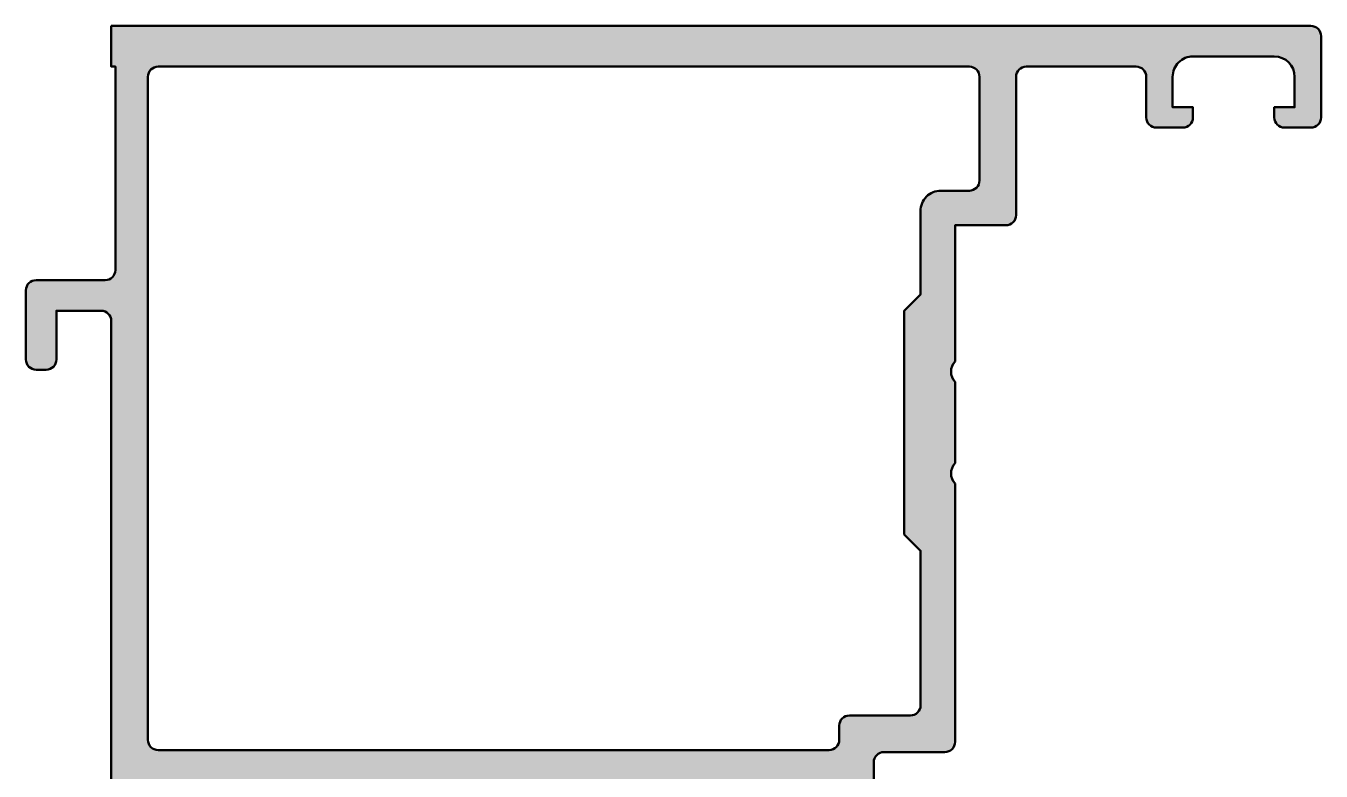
# Model space of a CAD drawing. Extents: x -4.5 to 60, y -87.2 to 0.
# Drawn here: x -3.7 to 60, y -36.6 to 0 of the extents above; entities that cross this region are included whole.
import ezdxf

# ---------------------------------------------------------------- set-up
doc = ezdxf.new("R2010")
doc.units = 0
doc.layers.add('0S-Alu contour', color=7, linetype='Continuous', lineweight=50)
doc.layers.add('0S-Alu hatch', color=252, linetype='Continuous', lineweight=25)

# ---------------------------------------------------------------- blocks, each defined once
blk = doc.blocks.new('438370__1B727FAA_4828_47C8_94F1_CC97D6DBA15C_')
at = {"layer": '0S-Alu hatch'}
h = blk.add_hatch(color=256, dxfattribs=at)
edge = h.paths.add_edge_path()
edge.add_line((0.5, 0), (0.500450681694133, -1.999666455744744))
edge.add_line((0.500450681694133, -1.999666455744744), (0.7004506816941359, -1.999666455744744))
edge.add_line((0.7004506816941359, -1.999666455744744), (0.7003712279145802, -12.00000397255492))
edge.add_ellipse((0.2003712279303613, -11.99999999999964), major_axis=(-0.5000000000000027, 0), ratio=1, start_angle=90, end_angle=179.9995447792928, ccw=False)
edge.add_line((0.2003712279303613, -12.49999999999964), (-3.200002793002006, -12.49999999999964))
edge.add_arc((-3.200002793002006, -12.99999999999966), 0.5000000000000142, 90, 180)
edge.add_line((-3.70000279300202, -12.99999999999966), (-3.700002793002028, -16.39999999999965))
edge.add_arc((-3.200002793002028, -16.39999999999965), 0.5, 180, 270)
edge.add_line((-3.200002793002028, -16.89999999999965), (-2.70000279300202, -16.89999999999965))
edge.add_arc((-2.700002793002028, -16.39999999999965), 0.5, 270.0000000000008, 360)
edge.add_line((-2.200002793002028, -16.39999999999965), (-2.200002793002028, -13.99999999999966))
edge.add_line((-2.200002793002028, -13.99999999999966), (0, -13.99999999999966))
edge.add_ellipse((0, -14.49999999999966), major_axis=(-0.5, 0), ratio=1, start_angle=180, end_angle=270, ccw=False)
edge.add_line((0.5, -14.49999999999966), (0.5, -37.50000047048148))
edge.add_ellipse((0.4211635534569567, -37.76752106247459), major_axis=(-0.2788950563274337, 0), ratio=1, start_angle=178.8354106258825, end_angle=253.58012358050792, ccw=False)
edge.add_line((0.7000010000000004, -37.77318947047306), (0.7000010000000004, -38.22678347047296))
edge.add_ellipse((0.4211329043568384, -38.23244412995002), major_axis=(-0.2789255417371462, 0), ratio=1, start_angle=106.42459455535351, end_angle=181.1628700728881, ccw=False)
edge.add_line((0.5, -38.49998747047297), (0.5, -40.37999847048146))
edge.add_arc((0.8000000000000113, -40.37999847048146), 0.3000000000000114, 180, 270.0000000000013)
edge.add_line((0.8000000000000184, -40.67999847048147), (1.779974319042793, -40.67999847048146))
edge.add_arc((1.779974319042786, -40.37999847048145), 0.3000000000000114, 270.0000000000013, 360)
edge.add_line((2.079974319042797, -40.37999847048145), (2.07997431904279, -37.62000047048147))
edge.add_ellipse((2.199974319042787, -37.62000047048147), major_axis=(-0.1199999999999957, 0), ratio=1, start_angle=270, end_angle=360, ccw=False)
edge.add_line((2.199974319042787, -37.50000047048147), (6.5, -37.50000047048146))
edge.add_ellipse((6.5, -38.00000047048146), major_axis=(-0.5, 0), ratio=1, start_angle=180, end_angle=270, ccw=False)
edge.add_line((7, -38.00000047048146), (7, -38.70000047048144))
edge.add_line((7, -38.70000047048144), (5.618504542377642, -41.09282079350902))
edge.add_arc((5.73811978464829, -41.16188068583316), 0.1381197846482851, 149.9999999999973, 275.622577550796)
edge.add_arc((5.261776758826158, -36.32339160863387), 4.999999999999776, 275.6225775507942, 342.25158364393)
edge.add_ellipse((10.49999999999996, -38.00000047048166), major_axis=(-0.500000000000208, 0), ratio=1, start_angle=270, end_angle=342.25158364393064, ccw=False)
edge.add_line((10.49999999999996, -37.50000047048145), (27.99999999999999, -37.50000047048145))
edge.add_ellipse((27.99999999999999, -38.00000047048143), major_axis=(-0.4999999999999787, 0), ratio=1, start_angle=197.7484163560703, end_angle=270, ccw=False)
edge.add_arc((33.2382232411738, -36.32339160863363), 5.000000000000027, 197.7484163560699, 264.3774224492063)
edge.add_arc((32.76188021535169, -41.16188068583316), 0.1381197846483095, 264.3774224492052, 389.9999999999993)
edge.add_line((32.88149545762236, -41.092820793509), (31.49999999999999, -38.70000047048146))
edge.add_line((31.49999999999999, -38.70000047048146), (31.5, -38.00000047048146))
edge.add_ellipse((31.99999999999999, -38.00000047048146), major_axis=(-0.4999999999999858, 0), ratio=1, start_angle=270, end_angle=360, ccw=False)
edge.add_line((31.99999999999999, -37.50000047048148), (36.30002568095721, -37.50000047048148))
edge.add_ellipse((36.30002568095721, -37.62000047048147), major_axis=(-0.1199999999999974, 0), ratio=1, start_angle=180, end_angle=270.0000000000034, ccw=False)
edge.add_line((36.42002568095721, -37.62000047048147), (36.42002568095721, -40.37999847048147))
edge.add_arc((36.72002568095722, -40.37999847048147), 0.3000000000000043, 180, 270.0000000000027)
edge.add_line((36.72002568095723, -40.67999847048147), (37.7, -40.67999847048146))
edge.add_arc((37.7, -40.37999847048147), 0.2999999999999971, 270.0000000000013, 360)
edge.add_line((37.99999999999999, -40.37999847048147), (37.99999999999999, -38.49998747047295))
edge.add_ellipse((38.07886709564316, -38.23244412995002), major_axis=(-0.2789255417371423, 0), ratio=1, start_angle=-1.162870072879116, end_angle=73.57540544464621, ccw=False)
edge.add_line((37.79999899999999, -38.226783470473), (37.799999, -37.77318947047308))
edge.add_ellipse((38.07883644654307, -37.76752106247458), major_axis=(-0.2788950563274546, 0), ratio=1, start_angle=-73.58012358050439, end_angle=1.1645893741231816, ccw=False)
edge.add_line((38, -37.50000047048145), (38, -36.19999999999984))
edge.add_ellipse((38.4999999999999, -36.19999999999984), major_axis=(-0.4999999999999006, 0), ratio=1, start_angle=269.9999999999992, end_angle=360, ccw=False)
edge.add_line((38.49999999999991, -35.69999999999994), (41.49999999999998, -35.70000000000005))
edge.add_arc((41.5, -35.20000000000005), 0.5, 269.9999999999984, 360)
edge.add_line((42, -35.20000000000005), (42, -22.49999999999989))
edge.add_ellipse((42.52502695399255, -21.99999999999989), major_axis=(-0.7250195186467027, 0), ratio=1, start_angle=-43.60134995159717, end_angle=43.601349951597285, ccw=False)
edge.add_line((42, -21.49999999999989), (42, -17.5))
edge.add_ellipse((42.52502695399255, -17), major_axis=(-0.7250195186467027, 0), ratio=1, start_angle=-43.60134995159717, end_angle=43.601349951597285, ccw=False)
edge.add_line((42, -16.5), (42, -9.800000000000068))
edge.add_line((42, -9.800000000000068), (44.50000000000003, -9.799999999999969))
edge.add_arc((44.50000000000001, -9.299999999999969), 0.5, 270.0000000000025, 360)
edge.add_line((45.00000000000001, -9.299999999999981), (45.00000000000015, -2.500000000000056))
edge.add_ellipse((45.50000000000008, -2.500000000000056), major_axis=(-0.4999999999999361, 0), ratio=1, start_angle=270.00000000000244, end_angle=360, ccw=False)
edge.add_line((45.50000000000006, -2.000000000000113), (50.89999999999987, -1.999999999999872))
edge.add_ellipse((50.89999999999989, -2.499999999999957), major_axis=(-0.5000000000000853, 0), ratio=1, start_angle=180, end_angle=270.00000000000244, ccw=False)
edge.add_line((51.39999999999997, -2.499999999999943), (51.39999999999997, -4.499999999999943))
edge.add_arc((51.8999999999999, -4.499999999999943), 0.499999999999929, 180, 269.9999999999902)
edge.add_line((51.89999999999981, -4.999999999999872), (53.19999999999989, -5.000000000000099))
edge.add_arc((53.19999999999997, -4.500000000000028), 0.500000000000071, 269.9999999999902, 360)
edge.add_line((53.70000000000004, -4.500000000000028), (53.70000000000004, -4))
edge.add_line((53.70000000000004, -4), (52.70000000000005, -3.999999999999872))
edge.add_line((52.70000000000005, -3.999999999999872), (52.69999999999996, -2.499999999999943))
edge.add_ellipse((53.69999999999985, -2.499999999999886), major_axis=(-0.9999999999998863, 0), ratio=1, start_angle=269.9999999999996, end_angle=360, ccw=False)
edge.add_line((53.69999999999986, -1.5), (57.70000000000013, -1.500000000000042))
edge.add_ellipse((57.70000000000012, -2.499999999999985), major_axis=(-0.999999999999943, 0), ratio=1, start_angle=180, end_angle=269.9999999999996, ccw=False)
edge.add_line((58.70000000000007, -2.499999999999971), (58.70000000000009, -4.000000000000085))
edge.add_line((58.70000000000009, -4.000000000000085), (57.70000000000005, -4))
edge.add_line((57.70000000000005, -4), (57.70000000000004, -4.499999999999971))
edge.add_arc((58.20000000000006, -4.499999999999985), 0.5000000000000142, 180, 269.9999999999951)
edge.add_line((58.20000000000002, -5), (59.49999999999979, -5.000000000000113))
edge.add_arc((59.49999999999984, -4.499999999999943), 0.5000000000001706, 269.9999999999951, 360)
edge.add_line((60, -4.499999999999943), (60, -0.5))
edge.add_arc((59.5, -0.5), 0.5, 0, 90)
edge.add_line((59.5, 0), (0.5, 0))
edge = h.paths.add_edge_path()
edge.add_ellipse((2.80012443688907, -2.499991132928627), major_axis=(-0.4999999999999975, 0), ratio=1, start_angle=269.9999872669839, end_angle=359.99942502417446, ccw=False)
edge.add_line((2.800124548005598, -1.999991132928641), (42.70000011111657, -2.000000000000014))
edge.add_ellipse((42.70000000000004, -2.5), major_axis=(-0.4999999999999982, 0), ratio=1, start_angle=180, end_angle=269.99998726698306, ccw=False)
edge.add_line((43.20000000000002, -2.5), (43.20000000000005, -7.600000000000022))
edge.add_ellipse((42.69999999999994, -7.600000000000022), major_axis=(-0.5000000000001137, 0), ratio=1, start_angle=89.99999999999511, end_angle=180, ccw=False)
edge.add_line((42.69999999999989, -8.100000000000136), (41.29999999999999, -8.100000000000023))
edge.add_arc((41.29999999999991, -9.099999999999964), 0.999999999999943, 89.99999999999594, 180)
edge.add_line((40.29999999999997, -9.099999999999994), (40.30000000000007, -13.19999999999993))
edge.add_line((40.30000000000007, -13.19999999999993), (39.5, -14.0000000000001))
edge.add_line((39.5, -14.0000000000001), (39.49999999999999, -25))
edge.add_line((39.49999999999999, -25), (40.29999999999994, -25.80000000000007))
edge.add_line((40.29999999999994, -25.80000000000007), (40.29999999999995, -33.40000000000025))
edge.add_ellipse((39.80000000000011, -33.40000000000025), major_axis=(-0.4999999999998437, 0), ratio=1, start_angle=90, end_angle=180, ccw=False)
edge.add_line((39.80000000000011, -33.90000000000009), (36.7999999999999, -33.9000000000001))
edge.add_arc((36.79999999999991, -34.40000000000005), 0.4999999999999503, 90.00000000000081, 180)
edge.add_line((36.29999999999995, -34.40000000000022), (36.3000000000002, -35.09999999999979))
edge.add_ellipse((35.80000000000008, -35.09999999999979), major_axis=(-0.5000000000001137, 0), ratio=1, start_angle=90, end_angle=180, ccw=False)
edge.add_line((35.80000000000008, -35.5999999999999), (2.799797288570076, -35.60000000000002))
edge.add_ellipse((2.799797288570076, -35.10000000000002), major_axis=(-0.5, 0), ratio=1, start_angle=-0.0005749758254864901, end_angle=90, ccw=False)
edge.add_line((2.299797288595257, -35.09999498238915), (2.300124436914252, -2.499986115317994))
at = {"layer": '0S-Alu contour', "color": 7}
for points in [[(0.5, 0), (0.500450681694133, -1.999666455744744), (0.7004506816941359, -1.999666455744744), (0.7003712279145802, -12.00000397255492)], [(59.5, 0), (0.5, 0)], [(60, -4.499999999999943), (60, -0.5)], [(53.69999999999986, -1.5), (57.70000000000013, -1.500000000000042)], [(2.299797288595257, -35.09999498238915), (2.300124436914252, -2.499986115317994)], [(2.800124548005598, -1.999991132928641), (42.70000011111657, -2.000000000000014)], [(43.20000000000002, -2.5), (43.20000000000005, -7.600000000000022)], [(45.00000000000001, -9.299999999999981), (45.00000000000015, -2.500000000000056)], [(45.50000000000006, -2.000000000000113), (50.89999999999987, -1.999999999999872)], [(51.39999999999997, -2.499999999999943), (51.39999999999997, -4.499999999999943)], [(53.70000000000004, -4.500000000000028), (53.70000000000004, -4), (52.70000000000005, -3.999999999999872), (52.69999999999996, -2.499999999999943)], [(58.70000000000007, -2.499999999999971), (58.70000000000009, -4.000000000000085), (57.70000000000005, -4), (57.70000000000004, -4.499999999999971)], [(51.89999999999981, -4.999999999999872), (53.19999999999989, -5.000000000000099)], [(58.20000000000002, -5), (59.49999999999979, -5.000000000000113)], [(42.69999999999989, -8.100000000000136), (41.29999999999999, -8.100000000000023)], [(40.29999999999997, -9.099999999999994), (40.30000000000007, -13.19999999999993), (39.5, -14.0000000000001), (39.49999999999999, -25), (40.29999999999994, -25.80000000000007), (40.29999999999995, -33.40000000000025)], [(42, -16.5), (42, -9.800000000000068), (44.50000000000003, -9.799999999999969)], [(0.2003712279303613, -12.49999999999964), (-3.200002793002006, -12.49999999999964)], [(-3.70000279300202, -12.99999999999966), (-3.700002793002028, -16.39999999999965)], [(-2.200002793002028, -16.39999999999965), (-2.200002793002028, -13.99999999999966), (0, -13.99999999999966)], [(0.5, -14.49999999999966), (0.5, -37.50000047048148)], [(-3.200002793002028, -16.89999999999965), (-2.70000279300202, -16.89999999999965)], [(42, -21.49999999999989), (42, -17.5)], [(42, -35.20000000000005), (42, -22.49999999999989)], [(39.80000000000011, -33.90000000000009), (36.7999999999999, -33.9000000000001)], [(36.29999999999995, -34.40000000000022), (36.3000000000002, -35.09999999999979)], [(35.80000000000008, -35.5999999999999), (2.799797288570076, -35.60000000000002)], [(38, -37.50000047048145), (38, -36.19999999999984)], [(38.49999999999991, -35.69999999999994), (41.49999999999998, -35.70000000000005)], [(2.199974319042787, -37.50000047048147), (6.5, -37.50000047048146)], [(10.49999999999996, -37.50000047048145), (27.99999999999999, -37.50000047048145)], [(31.99999999999999, -37.50000047048148), (36.30002568095721, -37.50000047048148)], [(0.7000010000000004, -37.77318947047306), (0.7000010000000004, -38.22678347047296)], [(2.079974319042797, -40.37999847048145), (2.07997431904279, -37.62000047048147)], [(7, -38.00000047048146), (7, -38.70000047048144), (5.618504542377642, -41.09282079350902)], [(32.88149545762236, -41.092820793509), (31.49999999999999, -38.70000047048146), (31.5, -38.00000047048146)], [(36.42002568095721, -37.62000047048147), (36.42002568095721, -40.37999847048147)], [(37.79999899999999, -38.226783470473), (37.799999, -37.77318947047308)], [(0.5, -38.49998747047297), (0.5, -40.37999847048146)], [(37.99999999999999, -40.37999847048147), (37.99999999999999, -38.49998747047295)], [(0.8000000000000184, -40.67999847048147), (1.779974319042793, -40.67999847048146)], [(36.72002568095723, -40.67999847048147), (37.7, -40.67999847048146)]]:
    blk.add_lwpolyline(points, dxfattribs=at)
for centre, radius, start, end in [((59.5, -0.5), 0.5, 0, 90), ((51.8999999999999, -4.499999999999943), 0.499999999999929, 180, 269.9999999999902), ((53.19999999999997, -4.500000000000028), 0.500000000000071, 269.9999999999902, 0), ((58.20000000000006, -4.499999999999985), 0.5000000000000142, 180, 269.9999999999951), ((59.49999999999984, -4.499999999999943), 0.5000000000001706, 269.9999999999951, 0), ((41.29999999999991, -9.099999999999964), 0.999999999999943, 89.99999999999594, 180), ((44.50000000000001, -9.299999999999969), 0.5, 270.0000000000025, 0), ((-3.200002793002006, -12.99999999999966), 0.5000000000000142, 90, 180), ((-3.200002793002028, -16.39999999999965), 0.5, 180, 270), ((-2.700002793002028, -16.39999999999965), 0.5, 270.0000000000008, 0), ((36.79999999999991, -34.40000000000005), 0.4999999999999503, 90.00000000000081, 180), ((41.5, -35.20000000000005), 0.5, 269.9999999999984, 0), ((5.261776758826158, -36.32339160863387), 4.999999999999776, 275.6225775507942, 342.25158364393), ((33.2382232411738, -36.32339160863363), 5.000000000000027, 197.7484163560699, 264.3774224492063), ((0.8000000000000113, -40.37999847048146), 0.3000000000000114, 180, 270.0000000000013), ((1.779974319042786, -40.37999847048145), 0.3000000000000114, 270.0000000000013, 0), ((36.72002568095722, -40.37999847048147), 0.3000000000000043, 180, 270.0000000000027), ((37.7, -40.37999847048147), 0.2999999999999971, 270.0000000000013, 0), ((5.73811978464829, -41.16188068583316), 0.1381197846482851, 149.9999999999973, 275.622577550796), ((32.76188021535169, -41.16188068583316), 0.1381197846483095, 264.3774224492052, 29.99999999999932)]:
    blk.add_arc(centre, radius, start, end, dxfattribs=at)
at = {"layer": '0S-Alu contour', "color": 7, "extrusion": (0, 0, -1)}
for centre, radius, start, end in [((-53.69999999999985, -2.499999999999886), 0.9999999999998863, 0, 90.0000000000004), ((-57.70000000000012, -2.499999999999985), 0.999999999999943, 90.0000000000004, 180), ((-2.80012443688907, -2.499991132928627), 0.4999999999999975, 0.000574975825512, 90.0000127330161), ((-42.70000000000004, -2.5), 0.4999999999999982, 90.00001273301693, 180), ((-45.50000000000008, -2.500000000000056), 0.4999999999999361, 0, 89.99999999999756), ((-50.89999999999989, -2.499999999999957), 0.5000000000000853, 89.99999999999756, 180), ((-42.69999999999994, -7.600000000000022), 0.5000000000001137, 180, 270.0000000000049), ((-0.2003712279303613, -11.99999999999964), 0.5000000000000027, 180.0004552207073, 270), ((0, -14.49999999999966), 0.5, 90, 180), ((-42.52502695399255, -17), 0.7250195186467027, 316.3986500484028, 43.60134995159724), ((-42.52502695399255, -21.99999999999989), 0.7250195186467027, 316.3986500484028, 43.60134995159724), ((-39.80000000000011, -33.40000000000025), 0.4999999999998437, 180, 270), ((-2.799797288570076, -35.10000000000002), 0.5, 270, 0.000574975825512), ((-35.80000000000008, -35.09999999999979), 0.5000000000001137, 180, 270), ((-38.4999999999999, -36.19999999999984), 0.4999999999999006, 0, 90.00000000000081), ((-0.4211635534569567, -37.76752106247459), 0.2788950563274337, 106.4198764194921, 181.1645893741176), ((-2.199974319042787, -37.62000047048147), 0.1199999999999957, 0, 90), ((-6.5, -38.00000047048146), 0.5, 90, 180), ((-10.49999999999996, -38.00000047048166), 0.500000000000208, 17.74841635606932, 90), ((-27.99999999999999, -38.00000047048143), 0.4999999999999787, 90, 162.2515836439297), ((-31.99999999999999, -38.00000047048146), 0.4999999999999858, 0, 90), ((-36.30002568095721, -37.62000047048147), 0.1199999999999974, 89.99999999999662, 180), ((-38.07883644654307, -37.76752106247458), 0.2788950563274546, 358.8354106258768, 73.58012358050449), ((-0.4211329043568384, -38.23244412995002), 0.2789255417371462, 178.8371299271119, 253.5754054446465), ((-38.07886709564316, -38.23244412995002), 0.2789255417371423, 286.4245945553538, 1.162870072879015)]:
    blk.add_arc(centre, radius, start, end, dxfattribs=at)
blk = doc.blocks.new('439320__F6E2D54F_AEC2_4931_83DB_E4F544563CF8_')
at = {"layer": '0S-Alu contour', "color": 7}
blk.add_blockref('438370__1B727FAA_4828_47C8_94F1_CC97D6DBA15C_', (0, 0), dxfattribs=at)

msp = doc.modelspace()

# ---------------------------------------------------------------- block references
at = {"layer": '0S-Alu contour', "color": 7}
msp.add_blockref('439320__F6E2D54F_AEC2_4931_83DB_E4F544563CF8_', (0, 0), dxfattribs=at)

doc.saveas('drawing.dxf')
